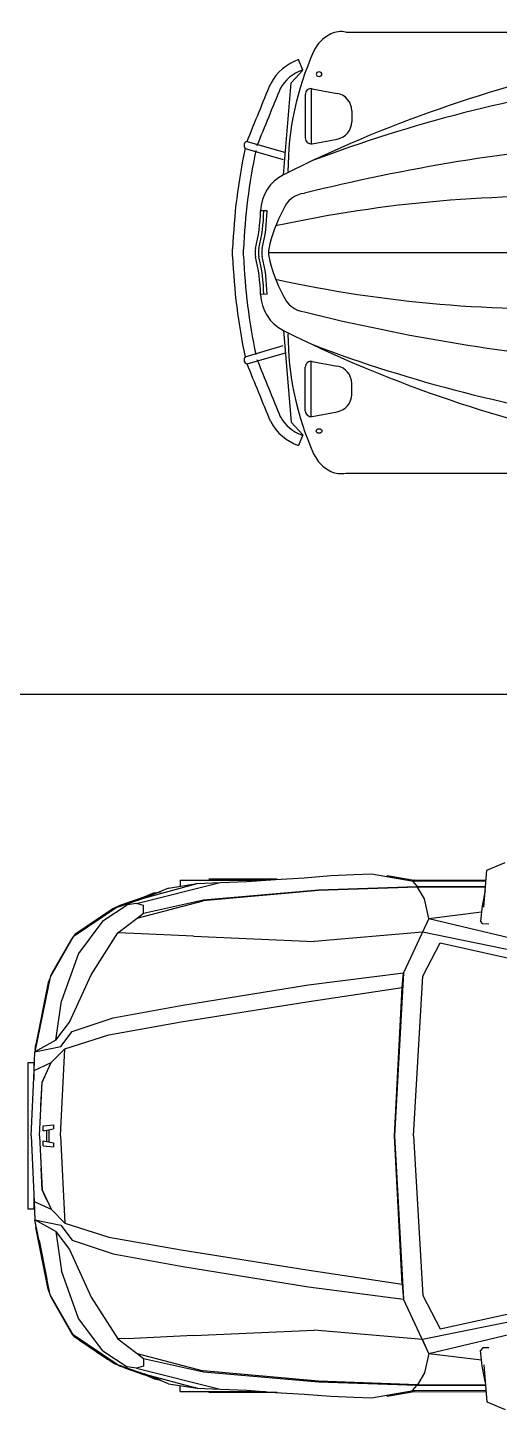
# Model space of a CAD drawing. Header units: millimetres. Extents: x 2646 to 50990, y 12226 to 40347.
# Drawn here: x 11362 to 12970, y 16199 to 20910 of the extents above; entities that cross this region are included whole.
import ezdxf

# ---------------------------------------------------------------- set-up
doc = ezdxf.new("R2010")
doc.units = ezdxf.units.MM
doc.layers.add('www.cad-blocks.net', color=7, linetype='Continuous')

# ---------------------------------------------------------------- blocks, each defined once
blk = doc.blocks.new('A$C2746404C')
at = {"linetype": 'Continuous'}
for p, q in [((3.0415, 1.8386), (2.9791, 1.8647)), ((3.052, 1.7127), (3.0415, 1.8386)), ((3.2893, 1.8041), (3.0443, 1.8047)), ((3.288, 1.804), (3.0443, 1.8046)), ((3.0446, 1.8014), (3.2943, 1.8009)), ((3.2943, 1.8009), (3.2793, 1.7827)), ((3.288, 1.804), (3.2893, 1.8041)), ((3.381, 1.8199), (3.289, 1.8041)), ((3.382, 1.82), (3.2893, 1.8041)), ((3.4344, 1.8253), (3.2917, 1.801)), ((3.382, 1.82), (3.381, 1.8199)), ((3.4945, 1.8237), (3.4344, 1.8253)), ((3.5727, 1.82), (3.4945, 1.8237)), ((3.6639, 1.8124), (3.5727, 1.82)), ((3.7616, 1.8069), (3.6639, 1.8124)), ((3.7556, 1.8072), (3.9895, 1.8072)), ((3.8595, 1.7995), (3.7616, 1.8069)), ((4.0868, 1.8042), (3.7969, 1.8042)), ((3.9505, 1.796), (3.8594, 1.7995)), ((4.2354, 1.7243), (3.9505, 1.796)), ((4.0288, 1.7929), (3.9505, 1.796)), ((4.2072, 1.7444), (4.0288, 1.7929)), ((4.1266, 1.7773), (4.0288, 1.7929)), ((4.0288, 1.7929), (4.0369, 1.7907)), ((4.0868, 1.8042), (4.0868, 1.7836)), ((3.2793, 1.7827), (3.0461, 1.7831)), ((3.2773, 1.7809), (3.0463, 1.7814)), ((3.0472, 1.7696), (3.057, 1.7173)), ((3.254, 1.7403), (3.2773, 1.7809)), ((3.2793, 1.7827), (3.2773, 1.7809)), ((3.2773, 1.7809), (3.6153, 1.7689)), ((3.6151, 1.7712), (3.2793, 1.7827)), ((4.0075, 1.737), (3.6151, 1.7712)), ((3.6153, 1.7689), (4.0085, 1.7336)), ((4.1266, 1.7773), (4.16, 1.7637)), ((4.1266, 1.7773), (4.1597, 1.7638)), ((4.1531, 1.7649), (4.2109, 1.7463)), ((4.1756, 1.7609), (4.1531, 1.7649)), ((4.1709, 1.7592), (4.2071, 1.7445)), ((4.1719, 1.7589), (4.2095, 1.7436)), ((4.1756, 1.7609), (4.2109, 1.7463)), ((4.3018, 1.7117), (4.2072, 1.7444)), ((4.2118, 1.7456), (4.2074, 1.7475)), ((4.2109, 1.7463), (4.2929, 1.718)), ((4.2735, 1.7243), (4.2118, 1.7456)), ((3.057, 1.7173), (3.0627, 1.6642)), ((3.2396, 1.674), (3.0593, 1.6962)), ((3.2396, 1.674), (3.254, 1.7403)), ((4.2114, 1.6912), (4.0074, 1.737)), ((4.2333, 1.6745), (4.0085, 1.7336)), ((4.2114, 1.6912), (4.2119, 1.7176)), ((4.2119, 1.7176), (4.2354, 1.7243)), ((4.2445, 1.7335), (4.2303, 1.7365)), ((4.2354, 1.7243), (4.2672, 1.7198)), ((4.2445, 1.7335), (4.2444, 1.7335)), ((4.2568, 1.7273), (4.2445, 1.7335)), ((4.3502, 1.6657), (4.2672, 1.7198)), ((4.2904, 1.7157), (4.2735, 1.7243)), ((4.2929, 1.718), (4.3162, 1.7062)), ((4.3018, 1.7117), (4.451, 1.6106)), ((4.3344, 1.6933), (4.3127, 1.7043)), ((4.3162, 1.7062), (4.4453, 1.6187)), ((3.2396, 1.674), (2.8719, 1.5867)), ((3.0344, 1.6547), (3.0553, 1.655)), ((3.0553, 1.655), (3.0627, 1.6642)), ((3.2396, 1.674), (3.3251, 1.4885)), ((3.2396, 1.674), (3.2612, 1.6271)), ((4.2333, 1.6745), (4.2114, 1.6912)), ((4.2989, 1.6243), (4.2333, 1.6745)), ((4.4299, 1.6286), (4.3344, 1.6933)), ((4.3622, 1.6744), (4.3414, 1.6849)), ((4.3623, 1.6744), (4.3415, 1.6848)), ((4.3502, 1.6657), (4.4328, 1.5548)), ((4.3708, 1.6702), (4.3651, 1.673)), ((4.3708, 1.6701), (4.3652, 1.6729)), ((4.3724, 1.668), (4.3708, 1.6702)), ((4.3724, 1.6681), (4.3708, 1.6701)), ((4.3793, 1.6592), (4.3732, 1.667)), ((4.3793, 1.6592), (4.3733, 1.667)), ((2.8796, 1.5493), (3.2612, 1.6271)), ((3.2612, 1.6271), (3.6299, 1.5952)), ((4.0408, 1.6131), (3.6299, 1.5952)), ((4.0407, 1.6131), (4.2442, 1.6229)), ((4.2442, 1.6229), (4.2989, 1.6243)), ((4.3906, 1.482), (4.2989, 1.6243)), ((4.4368, 1.6202), (4.4299, 1.6286)), ((4.4453, 1.6187), (4.4561, 1.6056)), ((4.451, 1.6106), (4.5303, 1.4737)), ((4.4561, 1.6056), (4.5247, 1.4869)), ((3.2008, 1.5901), (2.8787, 1.519)), ((3.2597, 1.477), (3.2008, 1.5901)), ((4.4328, 1.5548), (4.4911, 1.3929)), ((3.2908, 0.9324), (3.2597, 1.477)), ((3.2908, 0.9324), (3.2597, 1.477)), ((3.3561, 0.9324), (3.3251, 1.4885)), ((3.6494, 1.4469), (3.3251, 1.4885)), ((3.3303, 1.4383), (3.3251, 1.4885)), ((4.4637, 1.32), (4.3906, 1.482)), ((4.5247, 1.4869), (4.5282, 1.4773)), ((4.5303, 1.4737), (4.5819, 1.2186)), ((4.5312, 1.4692), (4.5363, 1.4554)), ((3.3302, 1.4383), (3.3561, 0.9324)), ((3.6545, 1.3891), (3.3302, 1.4383)), ((3.6546, 1.3891), (3.3303, 1.4383)), ((3.4534, 1.4196), (3.4534, 1.4196)), ((4.0781, 1.3778), (3.6494, 1.4469)), ((4.5363, 1.4554), (4.5791, 1.2443)), ((4.5411, 1.4211), (4.5408, 1.4218)), ((4.5678, 1.2895), (4.5411, 1.4211)), ((4.0838, 1.3207), (3.6545, 1.3891)), ((4.0838, 1.3207), (3.6546, 1.3891)), ((4.3147, 1.3349), (4.0781, 1.3778)), ((4.5107, 1.2584), (4.4911, 1.3929)), ((4.3294, 1.2772), (4.0838, 1.3207)), ((4.4549, 1.2882), (4.3147, 1.3349)), ((4.5107, 1.2584), (4.4637, 1.32)), ((4.4796, 1.2297), (4.3294, 1.2772)), ((4.4937, 1.2369), (4.4549, 1.2882)), ((4.5682, 1.2866), (4.5678, 1.2895)), ((4.5268, 1.1826), (4.4796, 1.2297)), ((4.4943, 0.9324), (4.4796, 1.2297)), ((4.582, 1.2186), (4.4937, 1.2369)), ((4.5107, 1.2584), (4.5819, 1.2186)), ((4.5813, 1.2263), (4.5791, 1.2443)), ((4.5813, 1.2263), (4.5804, 1.2261)), ((4.5572, 1.1157), (4.5268, 1.1826)), ((4.5845, 1.1557), (4.5268, 1.1826)), ((4.5845, 1.1557), (4.582, 1.2186)), ((4.5858, 1.1248), (4.5858, 1.1824)), ((4.5858, 1.1824), (4.6049, 1.1824)), ((4.6049, 1.1824), (4.6049, 0.6824)), ((4.5408, 1.1518), (4.5572, 1.1157)), ((4.5945, 0.9324), (4.5845, 1.1557)), ((4.5572, 1.1157), (4.5609, 1.0429)), ((4.5666, 0.9324), (4.5572, 1.1157)), ((4.5536, 0.9661), (4.5188, 0.9695)), ((4.5188, 0.956), (4.5188, 0.9695)), ((4.5536, 0.9492), (4.5188, 0.956)), ((4.5337, 0.9531), (4.5337, 0.9116)), ((4.5415, 0.9516), (4.5415, 0.9132)), ((4.5536, 0.9661), (4.5536, 0.9492)), ((3.2908, 0.9324), (3.2597, 0.3877)), ((3.2908, 0.9324), (3.2597, 0.3877)), ((3.3251, 0.3762), (3.3561, 0.9324)), ((3.3561, 0.9324), (3.3302, 0.4265)), ((4.4943, 0.9324), (4.4796, 0.635)), ((4.5536, 0.9155), (4.5188, 0.9087)), ((4.5188, 0.8952), (4.5188, 0.9087)), ((4.5536, 0.8986), (4.5188, 0.8952)), ((4.5536, 0.9155), (4.5536, 0.8986)), ((4.5666, 0.9324), (4.5572, 0.749)), ((4.5945, 0.9324), (4.5845, 0.7091)), ((4.5613, 0.8288), (4.5572, 0.749)), ((4.5572, 0.749), (4.5268, 0.6821)), ((4.5845, 0.7091), (4.5268, 0.6822)), ((4.5408, 0.7129), (4.5572, 0.749)), ((4.5845, 0.7091), (4.582, 0.6461)), ((4.5858, 0.6824), (4.5858, 0.7399)), ((4.5268, 0.6821), (4.4796, 0.635)), ((4.6049, 0.6824), (4.5858, 0.6824)), ((4.4796, 0.635), (4.3294, 0.5875)), ((4.4937, 0.6278), (4.4549, 0.5766)), ((4.582, 0.6461), (4.4937, 0.6278)), ((4.5107, 0.6063), (4.5819, 0.6461)), ((4.5303, 0.391), (4.5819, 0.6461)), ((4.5363, 0.4093), (4.5791, 0.6204)), ((4.5813, 0.6384), (4.5791, 0.6204)), ((4.5813, 0.6384), (4.5804, 0.6386)), ((4.3294, 0.5875), (4.0838, 0.544)), ((4.4549, 0.5766), (4.3147, 0.5299)), ((4.5107, 0.6063), (4.4637, 0.5447)), ((4.5107, 0.6063), (4.4911, 0.4719)), ((4.5678, 0.5753), (4.5411, 0.4437)), ((4.5682, 0.5781), (4.5678, 0.5753)), ((4.0838, 0.544), (3.6545, 0.4756)), ((4.0838, 0.544), (3.6546, 0.4756)), ((4.3147, 0.5299), (4.0781, 0.487)), ((4.4637, 0.5447), (4.3906, 0.3827)), ((3.6545, 0.4756), (3.3302, 0.4265)), ((3.6546, 0.4756), (3.3303, 0.4265)), ((4.0781, 0.487), (3.6494, 0.4178)), ((4.4328, 0.3099), (4.4911, 0.4719)), ((3.3303, 0.4265), (3.3251, 0.3762)), ((3.4534, 0.4451), (3.4534, 0.4451)), ((4.5411, 0.4437), (4.5408, 0.443)), ((3.2597, 0.3877), (3.2008, 0.2746)), ((3.6494, 0.4178), (3.3251, 0.3762)), ((4.3906, 0.3827), (4.2989, 0.2404)), ((4.451, 0.2541), (4.5303, 0.391)), ((4.4561, 0.2591), (4.5247, 0.3778)), ((4.5247, 0.3778), (4.5282, 0.3874)), ((4.5312, 0.3956), (4.5363, 0.4093)), ((3.2008, 0.2746), (2.8787, 0.3457)), ((3.2396, 0.1907), (3.3251, 0.3762)), ((2.8796, 0.3154), (3.2612, 0.2376)), ((4.3502, 0.199), (4.4328, 0.3099)), ((3.2396, 0.1907), (2.8719, 0.278)), ((3.2396, 0.1907), (3.2612, 0.2376)), ((3.2612, 0.2376), (3.6299, 0.2695)), ((4.0408, 0.2516), (3.6299, 0.2695)), ((4.0407, 0.2516), (4.2442, 0.2418)), ((4.2989, 0.2404), (4.2333, 0.1903)), ((4.2442, 0.2418), (4.2989, 0.2404)), ((4.3018, 0.153), (4.451, 0.2541)), ((4.3162, 0.1585), (4.4453, 0.2461)), ((4.4299, 0.2361), (4.3344, 0.1714)), ((4.4368, 0.2445), (4.4299, 0.2361)), ((4.4453, 0.2461), (4.4561, 0.2591)), ((3.0344, 0.21), (3.0553, 0.2098)), ((3.0553, 0.2098), (3.0627, 0.2005)), ((3.057, 0.1475), (3.0627, 0.2005)), ((3.2396, 0.1907), (3.0593, 0.1685)), ((3.2396, 0.1907), (3.254, 0.1245)), ((4.2333, 0.1903), (4.0085, 0.1311)), ((4.2333, 0.1903), (4.2114, 0.1735)), ((4.3502, 0.199), (4.2672, 0.1449)), ((4.3622, 0.1903), (4.3414, 0.1798)), ((4.3623, 0.1904), (4.3415, 0.1799)), ((4.3708, 0.1946), (4.3651, 0.1917)), ((4.3708, 0.1946), (4.3652, 0.1918)), ((4.3724, 0.1967), (4.3708, 0.1946)), ((4.3724, 0.1967), (4.3708, 0.1946)), ((4.3793, 0.2055), (4.3732, 0.1977)), ((4.3793, 0.2056), (4.3733, 0.1978)), ((3.052, 0.152), (3.0415, 0.0261)), ((3.0472, 0.0951), (3.057, 0.1475)), ((4.2114, 0.1735), (4.0074, 0.1277)), ((4.3018, 0.153), (4.2072, 0.1203)), ((4.2109, 0.1184), (4.2929, 0.1467)), ((4.2114, 0.1735), (4.2119, 0.1471)), ((4.2119, 0.1471), (4.2354, 0.1404)), ((4.2354, 0.1405), (4.2672, 0.1449)), ((4.2904, 0.149), (4.2735, 0.1405)), ((4.2929, 0.1467), (4.3162, 0.1585)), ((4.3344, 0.1714), (4.3127, 0.1604)), ((3.254, 0.1245), (3.2773, 0.0838)), ((3.2773, 0.0838), (3.6153, 0.0958)), ((4.0075, 0.1277), (3.6151, 0.0935)), ((3.6153, 0.0958), (4.0085, 0.1311)), ((4.2354, 0.1404), (3.9505, 0.0687)), ((4.2072, 0.1203), (4.0288, 0.0719)), ((4.1266, 0.0875), (4.16, 0.101)), ((4.1266, 0.0875), (4.1597, 0.101)), ((4.1531, 0.0998), (4.2109, 0.1184)), ((4.1756, 0.1038), (4.1531, 0.0998)), ((4.1709, 0.1055), (4.2071, 0.1203)), ((4.1719, 0.1058), (4.2095, 0.1211)), ((4.1756, 0.1038), (4.2109, 0.1184)), ((4.2118, 0.1191), (4.2074, 0.1172)), ((4.2735, 0.1405), (4.2118, 0.1191)), ((4.2445, 0.1313), (4.2303, 0.1283)), ((4.2445, 0.1313), (4.2444, 0.1312)), ((4.2568, 0.1374), (4.2445, 0.1312)), ((3.288, 0.0607), (3.0443, 0.0601)), ((3.2893, 0.0606), (3.0443, 0.06)), ((3.0446, 0.0633), (3.2943, 0.0638)), ((3.2793, 0.082), (3.0461, 0.0816)), ((3.2773, 0.0838), (3.0463, 0.0833)), ((3.2793, 0.082), (3.2773, 0.0838)), ((3.6151, 0.0935), (3.2793, 0.082)), ((3.2943, 0.0638), (3.2793, 0.082)), ((3.288, 0.0607), (3.2893, 0.0606)), ((3.381, 0.0448), (3.289, 0.0606)), ((3.382, 0.0447), (3.2893, 0.0606)), ((3.4344, 0.0394), (3.2917, 0.0638)), ((3.6639, 0.0523), (3.5727, 0.0447)), ((3.7616, 0.0578), (3.6639, 0.0523)), ((3.7556, 0.0575), (3.9895, 0.0575)), ((3.8595, 0.0652), (3.7616, 0.0578)), ((4.0868, 0.0605), (3.7969, 0.0605)), ((3.9505, 0.0687), (3.8595, 0.0652)), ((4.0288, 0.0718), (3.9505, 0.0687)), ((4.1266, 0.0875), (4.0288, 0.0718)), ((4.0288, 0.0719), (4.0369, 0.0741)), ((4.0868, 0.0605), (4.0868, 0.0811)), ((3.0415, 0.0261), (2.9791, 0)), ((3.382, 0.0447), (3.381, 0.0448)), ((3.4945, 0.0411), (3.4344, 0.0394)), ((3.5727, 0.0447), (3.4945, 0.0411))]:
    blk.add_line(p, q, dxfattribs=at)
blk = doc.blocks.new('A$C1BA95761')
at = {"linetype": 'Continuous'}
for p, q in [((0.386, 1.5576), (1.159, 1.5576)), ((2.8919, 1.5635), (3.1358, 1.5545)), ((0.2395, 1.4278), (0.2246, 1.4641)), ((1.2583, 1.4505), (2.1412, 1.5058)), ((1.3106, 1.4197), (2.1433, 1.4719)), ((2.1411, 1.4718), (2.7009, 1.4701)), ((2.1412, 1.5058), (2.701, 1.5042)), ((2.1638, 1.3165), (2.142, 1.47)), ((2.1763, 1.3183), (2.1545, 1.4717)), ((2.7009, 1.4701), (2.7627, 1.4433)), ((2.8494, 1.4088), (2.701, 1.5042)), ((0.1998, 1.3849), (0.2395, 1.4278)), ((0.1732, 1.0714), (0.1998, 1.3849)), ((1.3138, 1.3866), (1.3004, 1.1798)), ((1.3138, 1.3866), (1.3138, 0.8062)), ((1.3824, 1.3515), (2.1108, 1.3769)), ((2.0612, 1.4059), (2.1028, 1.4059)), ((2.2019, 1.3686), (2.2042, 1.3205)), ((2.207, 1.4072), (2.2691, 1.4072)), ((2.2223, 1.3895), (2.7305, 1.3793)), ((0.2473, 1.3453), (0.2473, 1.197)), ((0.2677, 1.3656), (0.2677, 1.1767)), ((0.271, 1.365), (0.3567, 1.349)), ((2.1303, 1.3637), (2.1472, 1.317)), ((0.4058, 1.29), (0.4058, 1.2522)), ((1.3781, 1.2722), (1.3781, 0.8062)), ((1.411, 1.2722), (1.411, 0.8062)), ((1.4438, 1.2748), (1.4438, 0.8062)), ((1.4576, 1.2748), (1.4576, 0.8062)), ((1.487, 1.3008), (1.6499, 1.2805)), ((1.4888, 1.3145), (1.6516, 1.2942)), ((1.6553, 1.2743), (1.6553, 0.8062)), ((1.6691, 1.2743), (3.7703, 1.2743)), ((1.6691, 1.2743), (1.6691, 0.8062)), ((3.3917, 1.2743), (3.3917, 0.8062)), ((3.4122, 1.2743), (3.4122, 0.8062)), ((3.7356, 1.2743), (3.7356, 0.8062)), ((3.756, 1.2743), (3.756, 0.8062)), ((0.0491, 1.1855), (0.1796, 1.1475)), ((0.271, 1.1773), (0.3567, 1.1932)), ((1.2729, 0.9932), (1.2888, 1.1789)), ((3.2832, 1.2134), (3.1939, 1.1991)), ((3.7356, 1.1807), (3.756, 1.1807)), ((0.0421, 1.1614), (0.1726, 1.1234)), ((3.1602, 1.1596), (3.1602, 0.8062)), ((3.3295, 0.8062), (3.3295, 1.1739)), ((3.756, 1.1299), (3.8015, 1.1303)), ((3.7562, 1.1095), (3.8017, 1.1098)), ((3.8017, 1.1223), (3.8022, 0.8061)), ((3.8473, 1.1224), (3.8478, 0.8062)), ((1.2577, 0.9915), (1.2432, 0.8062)), ((0.1175, 0.9482), (0.0953, 0.9487)), ((3.4466, 0.8629), (3.6997, 0.8629)), ((0, 0.7931), (0, 0.8192)), ((0.0375, 0.7946), (0.0375, 0.8178)), ((0.1209, 0.8062), (1.2432, 0.8062)), ((1.2577, 0.6208), (1.2432, 0.8062)), ((1.3138, 0.2258), (1.3138, 0.8062)), ((1.3781, 0.3401), (1.3781, 0.8062)), ((1.411, 0.3401), (1.411, 0.8062)), ((1.4438, 0.3375), (1.4438, 0.8062)), ((1.4576, 0.3375), (1.4576, 0.8062)), ((1.6553, 0.8398), (1.612, 0.8341)), ((1.612, 0.8341), (1.612, 0.8062)), ((1.612, 0.7782), (1.612, 0.8062)), ((1.6553, 0.338), (1.6553, 0.8062)), ((1.6691, 0.338), (1.6691, 0.8062)), ((3.1602, 0.4527), (3.1602, 0.8062)), ((3.3295, 0.8062), (3.3295, 0.4385)), ((3.3917, 0.338), (3.3917, 0.8062)), ((3.4122, 0.338), (3.4122, 0.8062)), ((3.4466, 0.8062), (3.6997, 0.8062)), ((3.7356, 0.338), (3.7356, 0.8062)), ((3.756, 0.338), (3.756, 0.8062)), ((3.8017, 0.49), (3.8022, 0.8062)), ((3.8473, 0.49), (3.8478, 0.8062)), ((1.6553, 0.7725), (1.612, 0.7782)), ((1.5757, 0.7134), (1.5757, 0.3998)), ((3.4466, 0.7494), (3.6997, 0.7494)), ((0.1175, 0.6641), (0.0953, 0.6636)), ((1.2729, 0.6192), (1.2888, 0.4334)), ((1.4576, 0.5743), (1.5262, 0.5743)), ((1.549, 0.5743), (1.5749, 0.5743)), ((0.1732, 0.541), (0.1998, 0.2275)), ((1.4576, 0.5424), (1.5261, 0.5424)), ((1.5488, 0.5424), (1.5749, 0.5424)), ((0.0421, 0.4509), (0.1726, 0.4889)), ((3.756, 0.4824), (3.8015, 0.4821)), ((3.7562, 0.5029), (3.8017, 0.5025)), ((0.0491, 0.4269), (0.1796, 0.4649)), ((0.2677, 0.2468), (0.2677, 0.4356)), ((0.271, 0.435), (0.3567, 0.4191)), ((1.3138, 0.2258), (1.3004, 0.4325)), ((3.7356, 0.4316), (3.756, 0.4316)), ((0.2473, 0.267), (0.2473, 0.4154)), ((3.2832, 0.399), (3.1939, 0.4132)), ((0.4058, 0.3223), (0.4058, 0.3601)), ((1.487, 0.3115), (1.6499, 0.3319)), ((1.6691, 0.338), (3.7703, 0.338)), ((1.4888, 0.2978), (1.6516, 0.3181)), ((2.1303, 0.2486), (2.1472, 0.2953)), ((2.1638, 0.2958), (2.142, 0.1423)), ((2.1763, 0.2941), (2.1545, 0.1406)), ((2.2019, 0.2438), (2.2042, 0.2918)), ((0.271, 0.2474), (0.3567, 0.2633)), ((1.3824, 0.2608), (2.1108, 0.2354)), ((1.4007, 0.2421), (1.4007, 0.0922)), ((0.1998, 0.2275), (0.2395, 0.1845)), ((1.3106, 0.1926), (2.1433, 0.1405)), ((2.0612, 0.2065), (2.1028, 0.2065)), ((2.207, 0.2052), (2.2691, 0.2052)), ((2.2223, 0.2228), (2.7305, 0.233)), ((2.8494, 0.2035), (2.701, 0.1082)), ((0.2395, 0.1845), (0.2246, 0.1483)), ((1.2583, 0.1618), (2.1412, 0.1065)), ((2.1411, 0.1405), (2.7009, 0.1422)), ((2.7009, 0.1422), (2.7627, 0.169)), ((1.4244, 0.1399), (1.4007, 0.0922)), ((1.4409, 0), (1.4244, 0.1399)), ((2.1412, 0.1065), (2.701, 0.1082)), ((0.386, 0.0547), (1.159, 0.0547)), ((1.4007, 0.0922), (1.4409, 0)), ((2.8919, 0.0488), (3.1358, 0.0578))]:
    blk.add_line(p, q, dxfattribs=at)
for points in [[(0.2944, 1.407), (0.2983, 1.4076), (0.3013, 1.4092), (0.3036, 1.4119), (0.3042, 1.4145), (0.3035, 1.4173), (0.3013, 1.4199), (0.2983, 1.4215), (0.2944, 1.4221), (0.2906, 1.4215), (0.2875, 1.4199), (0.2854, 1.4173), (0.2847, 1.4145), (0.2854, 1.4117), (0.2875, 1.4092), (0.2906, 1.4076)], [(0.2944, 0.2054), (0.2983, 0.2048), (0.3013, 0.2031), (0.3036, 0.2004), (0.3042, 0.1978), (0.3035, 0.195), (0.3013, 0.1925), (0.2983, 0.1908), (0.2944, 0.1902), (0.2906, 0.1908), (0.2875, 0.1925), (0.2854, 0.195), (0.2847, 0.1978), (0.2854, 0.2006), (0.2875, 0.2031), (0.2906, 0.2048)]]:
    blk.add_lwpolyline(points, close=True, dxfattribs=at)
for points in [[(1.5256, 0.5565), (1.528, 0.4898, 0.025051), (1.5339, 0.4406, 0.065567), (1.5512, 0.385), (1.5772, 0.3718), (1.601, 0.3877, 0.064107), (1.6173, 0.4406, 0.025051), (1.6233, 0.4898), (1.6256, 0.5565), (1.6233, 0.6231, 0.025051), (1.6173, 0.6723, 0.064107), (1.601, 0.7252), (1.5756, 0.7422), (1.5502, 0.7252, 0.064107), (1.5339, 0.6723, 0.025051), (1.528, 0.6231)], [(1.5483, 0.5565), (1.5507, 0.4911, 0.024844), (1.5563, 0.4445, 0.055941), (1.5688, 0.4015), (1.5756, 0.3981), (1.5828, 0.4029, 0.055941), (1.5949, 0.4445, 0.024844), (1.6006, 0.4911), (1.6029, 0.5565), (1.6006, 0.6219, 0.024844), (1.5949, 0.6685, 0.055941), (1.5828, 0.7101), (1.5756, 0.7149), (1.5684, 0.7101, 0.055941), (1.5563, 0.6685, 0.024844), (1.5507, 0.6219)], [(1.5764, 0.5547), (1.5769, 0.5312, 0.014599), (1.578, 0.5146, 0.034387), (1.5807, 0.4988), (1.5821, 0.498), (1.5834, 0.4991, 0.034387), (1.5861, 0.5146, 0.014599), (1.5873, 0.5312), (1.5877, 0.5547), (1.5873, 0.5781, 0.014599), (1.5861, 0.5948, 0.034387), (1.5834, 0.6103), (1.5821, 0.6114), (1.5807, 0.6103, 0.034387), (1.578, 0.5948, 0.014599), (1.5769, 0.5781)]]:
    blk.add_lwpolyline(points, format="xyb", close=True, dxfattribs=at)
blk.add_lwpolyline([(1.5868, 0.6997), (1.5868, 0.4133)], dxfattribs=at)
blk.add_circle((3.6886, 0.8062), 0.00824, dxfattribs=at)
for centre, radius, start, end in [((0.3684, 1.4816), 0.078, 76.9404, 115.6017), ((1.159, 1.4581), 0.0995, 355.6112, 90), ((2.8593, 1.3316), 0.2342, 82.0071, 132.5317), ((3.1865, 0.7872), 0.769, 42.1927, 93.7771), ((0.3875, 1.4418), 0.1222, 115.6017, 155.8139), ((0.281, 1.3018), 0.1718, 109.1659, 151.7454), ((1.1872, 1.0826), 0.9988, 155.8139, 179.9999), ((0.281, 1.3018), 0.1344, 109.1659, 151.7454), ((2.1872, -2.9508), 4.4983, 101.9182, 116.5987), ((1.3683, 1.4086), 0.0588, 167.2768, 283.8049), ((2.7366, 1.4112), 0.0414, 269.5268, 50.9194), ((-150.1204, 62.468), 162.1926, 337.800153, 337.875543), ((-150.1204, 62.468), 162.23, 337.800153, 337.875543), ((1.9924, -3.4297), 4.8638, 98.02, 110.6685), ((2.1115, 1.3569), 0.02, 19.891, 91.9967), ((2.2219, 1.3695), 0.02, 88.8485, 182.6465), ((2.7274, 1.3709), 0.00888, 250.1295, 70.1295), ((2.9595, -1.6046), 3.0154, 74.6794, 92.0923), ((3.7999, 1.3534), 0.0662, 139.9656, 228.7276), ((3.4145, 1.1217), 0.4328, 0.0919, 39.3395), ((0.2673, 1.3453), 0.02, 79.4795, 180), ((0.3458, 1.29), 0.06, 0, 79.4795), ((1.9045, 4.559), 3.2543, 260.2527, 270.0592), ((1.2645, 16.1745), 14.8837, 272.47748, 275.62909), ((1.3946, 1.2716), 0.0164, 2.1035, 177.8965), ((1.4838, 1.2748), 0.04, 82.8747, 180), ((1.4838, 1.2748), 0.0262, 82.8747, 180), ((1.6491, 1.2743), 0.00617, 0, 82.8747), ((1.6491, 1.2743), 0.02, 0, 82.8747), ((3.4145, 1.1217), 0.3872, 0.0919, 28.039), ((0.3458, 1.2522), 0.06, 280.5205, 0), ((0.0539, 1.1711), 0.0152, 108.216, 219.3119), ((1.7909, -5.1774), 6.3761, 94.41205, 104.03508), ((0.2673, 1.197), 0.02, 180, 280.5205), ((3.2002, 1.1596), 0.04, 99.0397, 180), ((3.2895, 1.1739), 0.04, 0, 99.0397), ((2.0572, 0.7398), 2.0587, 168.1822, 177.79), ((2.0572, 0.7398), 2.0213, 168.1822, 177.79), ((0.2364, 0.9452), 0.1412, 116.5987, 178.5423), ((1.0771, -3.3563), 4.3539, 87.4225, 102.3418), ((0.2544, 0.9214), 0.0874, 96.4215, 159.4911), ((-0.5148, 0.9643), 0.6102, 346.355, 358.5423), ((-0.5148, 0.9643), 0.6213, 346.5822, 358.5423), ((-0.5148, 0.9643), 0.6325, 346.802, 358.5423), ((0.5804, 0.7257), 0.4665, 150.9762, 168.5893), ((0.1365, 0.8062), 0.06, 166.355, 193.645), ((0.148, 0.8062), 0.06, 166.5822, 193.4178), ((0.1594, 0.8062), 0.06, 166.802, 193.198), ((0.1819, 0.8062), 0.06, 168.5893, 191.4107), ((2.0572, 0.8725), 2.0587, 182.21, 191.8178), ((2.0572, 0.8725), 2.0213, 182.21, 191.8178), ((-0.5148, 0.6481), 0.6102, 1.4577, 13.645), ((-0.5148, 0.6481), 0.6213, 1.4577, 13.4178), ((-0.5148, 0.6481), 0.6325, 1.4577, 13.198), ((0.5804, 0.8866), 0.4665, 191.4107, 209.0238), ((1.0771, 4.9687), 4.3539, 257.6582, 272.5775), ((0.2364, 0.6672), 0.1412, 181.4577, 243.4013), ((0.2544, 0.6909), 0.0874, 200.5089, 263.5785), ((1.7909, 6.7898), 6.3761, 255.96492, 265.58795), ((2.1872, 4.5631), 4.4983, 243.4013, 258.0818), ((1.1872, 0.5297), 0.9988, 180.0001, 204.1861), ((1.9924, 5.042), 4.8638, 249.3315, 261.98), ((3.4145, 0.4907), 0.4328, 320.6605, 359.9081), ((3.4145, 0.4907), 0.3872, 331.961, 359.9081), ((0.0539, 0.4413), 0.0152, 140.6881, 251.784), ((-150.1204, -60.8557), 162.1926, 22.124457, 22.199847), ((-150.1204, -60.8557), 162.23, 22.124457, 22.199847), ((0.2673, 0.4154), 0.02, 79.4795, 180), ((3.2002, 0.4527), 0.04, 180, 260.9603), ((3.2895, 0.4385), 0.04, 260.9603, 0), ((0.3458, 0.3601), 0.06, 0, 79.4795), ((1.3946, 0.3407), 0.0164, 182.1035, 357.8965), ((1.4838, 0.3375), 0.04, 180, 277.1253), ((1.4838, 0.3375), 0.0262, 180, 277.1253), ((1.6491, 0.338), 0.00617, 277.1253, 0), ((1.6491, 0.338), 0.02, 277.1253, 0), ((0.3458, 0.3223), 0.06, 280.5205, 0), ((1.9045, -2.9467), 3.2543, 89.9408, 99.7473), ((1.2645, -14.5622), 14.8837, 84.37091, 87.52252), ((2.9595, 3.2169), 3.0154, 267.9077, 285.3206), ((3.1865, 0.8251), 0.769, 266.2229, 317.8073), ((3.7999, 0.2589), 0.0662, 131.2724, 220.0344), ((0.281, 0.3106), 0.1344, 208.2546, 250.8341), ((0.2673, 0.267), 0.02, 180, 280.5205), ((1.3683, 0.2037), 0.0588, 76.1951, 192.7232), ((2.1115, 0.2554), 0.02, 268.0033, 340.109), ((2.2219, 0.2428), 0.02, 177.3535, 271.1515), ((2.7274, 0.2414), 0.00888, 289.8705, 109.8705), ((2.7366, 0.2011), 0.0414, 309.0806, 90.4732), ((0.281, 0.3106), 0.1718, 208.2546, 250.8341), ((1.159, 0.1542), 0.0995, 270, 4.3888), ((0.3875, 0.1705), 0.1222, 204.1861, 244.3983), ((2.8593, 0.2808), 0.2342, 227.4683, 277.9929), ((0.3684, 0.1307), 0.078, 244.3983, 283.0596)]:
    blk.add_arc(centre, radius, start, end, dxfattribs=at)
blk = doc.blocks.new('FORMAT')
at = {"layer": 'www.cad-blocks.net', "color": 155, "true_color": 0x546d8e}
blk.add_line((5773, 18637.1), (50990.4, 18637.1), dxfattribs=at)

msp = doc.modelspace()

# ---------------------------------------------------------------- block references
at = {"xscale": 1000, "yscale": 1000, "zscale": 1000}
msp.add_blockref('A$C1BA95761', (12060.8, 19336.8), dxfattribs=at)
at = {"xscale": 1000, "yscale": 1000, "zscale": 1000, "rotation": 180}
msp.add_blockref('A$C2746404C', (15968.6, 18063.7), dxfattribs=at)
at = {"layer": 'www.cad-blocks.net'}
msp.add_blockref('FORMAT', (0, 0), dxfattribs=at)

doc.saveas('drawing.dxf')
